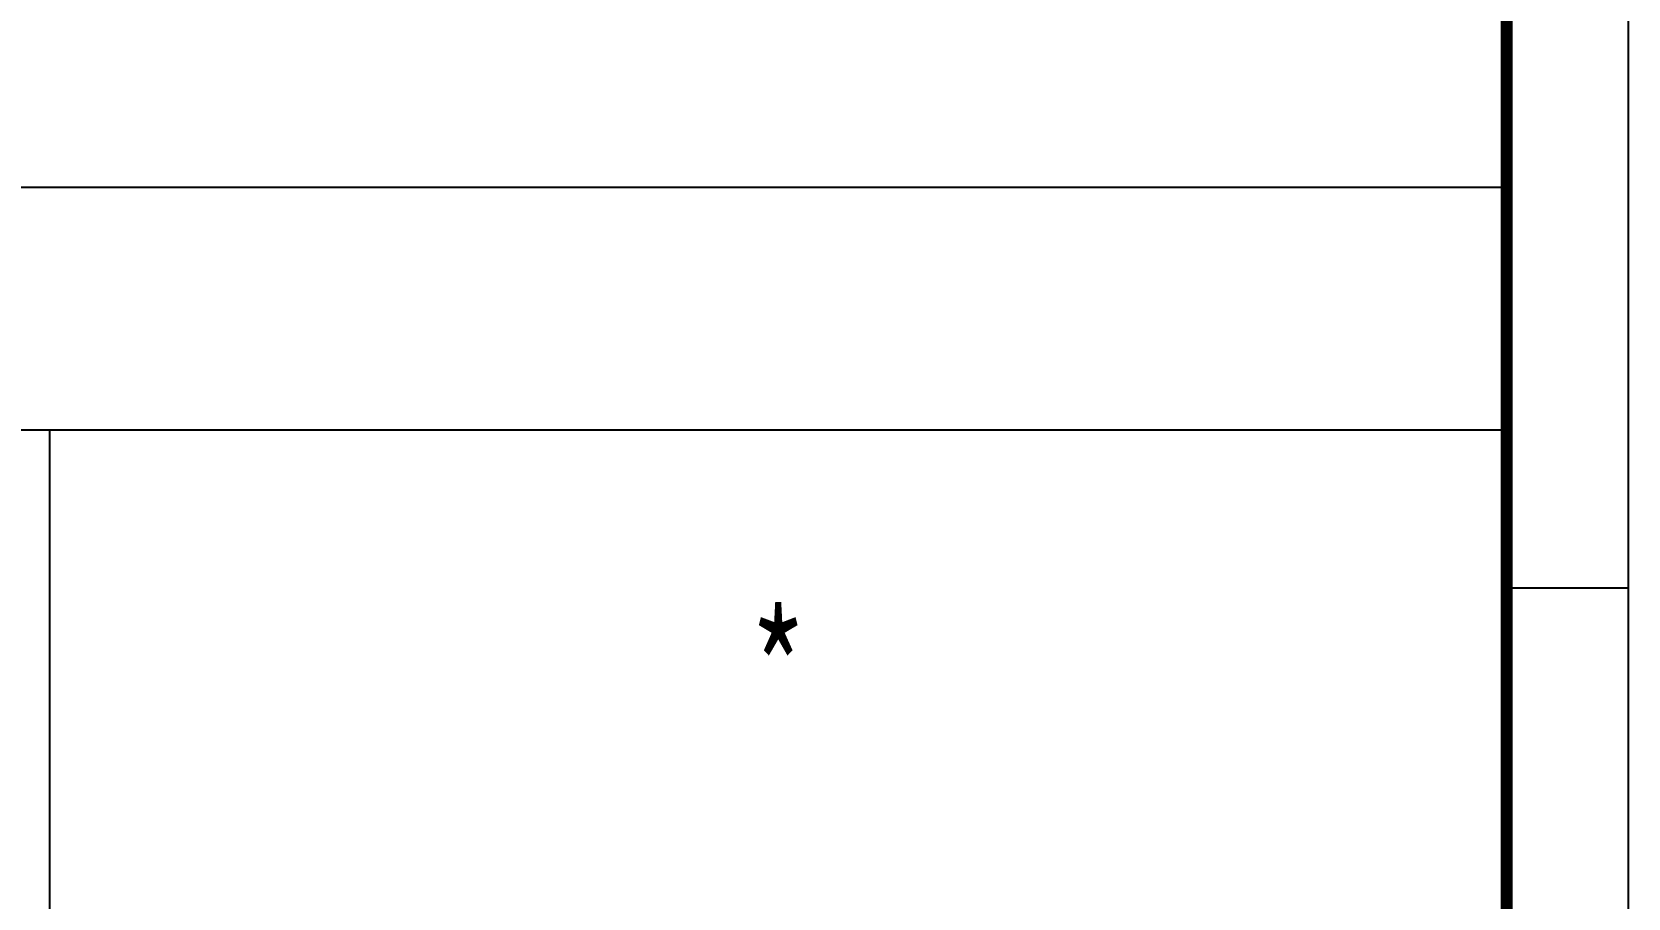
# Model space of a CAD drawing. Header units: millimetres. Extents: x 2011 to 2221, y 1238 to 1535.
# Drawn here: x 2155.6 to 2221.4, y 1273.6 to 1309.3 of the extents above; entities that cross this region are included whole.
import ezdxf

# ---------------------------------------------------------------- set-up
doc = ezdxf.new("R2010")
doc.units = ezdxf.units.MM
doc.styles.add('TEXTSTYLE_3', font='txt', dxfattribs={"width": 0.7})

msp = doc.modelspace()

# ---------------------------------------------------------------- linework, layer by layer
at = {"color": 0, "linetype": 'Continuous'}
for p, q in [((2221.362, 1534.919), (2221.362, 1237.919)), ((2216.362, 1302.919), (2096.362, 1302.919)), ((2216.362, 1302.919), (2096.362, 1302.919)), ((2216.362, 1242.919), (2216.362, 1302.919)), ((2216.362, 1292.919), (2096.362, 1292.919)), ((2216.362, 1292.919), (2096.362, 1292.919)), ((2156.362, 1242.919), (2156.362, 1292.919)), ((2156.362, 1242.919), (2156.362, 1292.919)), ((2216.362, 1286.419), (2221.362, 1286.419))]:
    msp.add_line(p, q, dxfattribs=at)
at = {"color": 0, "linetype": 'Continuous', "const_width": 0.5}
msp.add_lwpolyline([(2216.362, 1529.919), (2216.362, 1242.919)], dxfattribs=at)

# ---------------------------------------------------------------- texts
at = {"color": 0, "linetype": 'Continuous', "insert": (2186.362, 1285.419), "char_height": 5, "width": 3.5, "attachment_point": 2, "line_spacing_factor": 0.9, "style": 'TEXTSTYLE_3'}
msp.add_mtext('*', dxfattribs=at)

doc.saveas('drawing.dxf')
